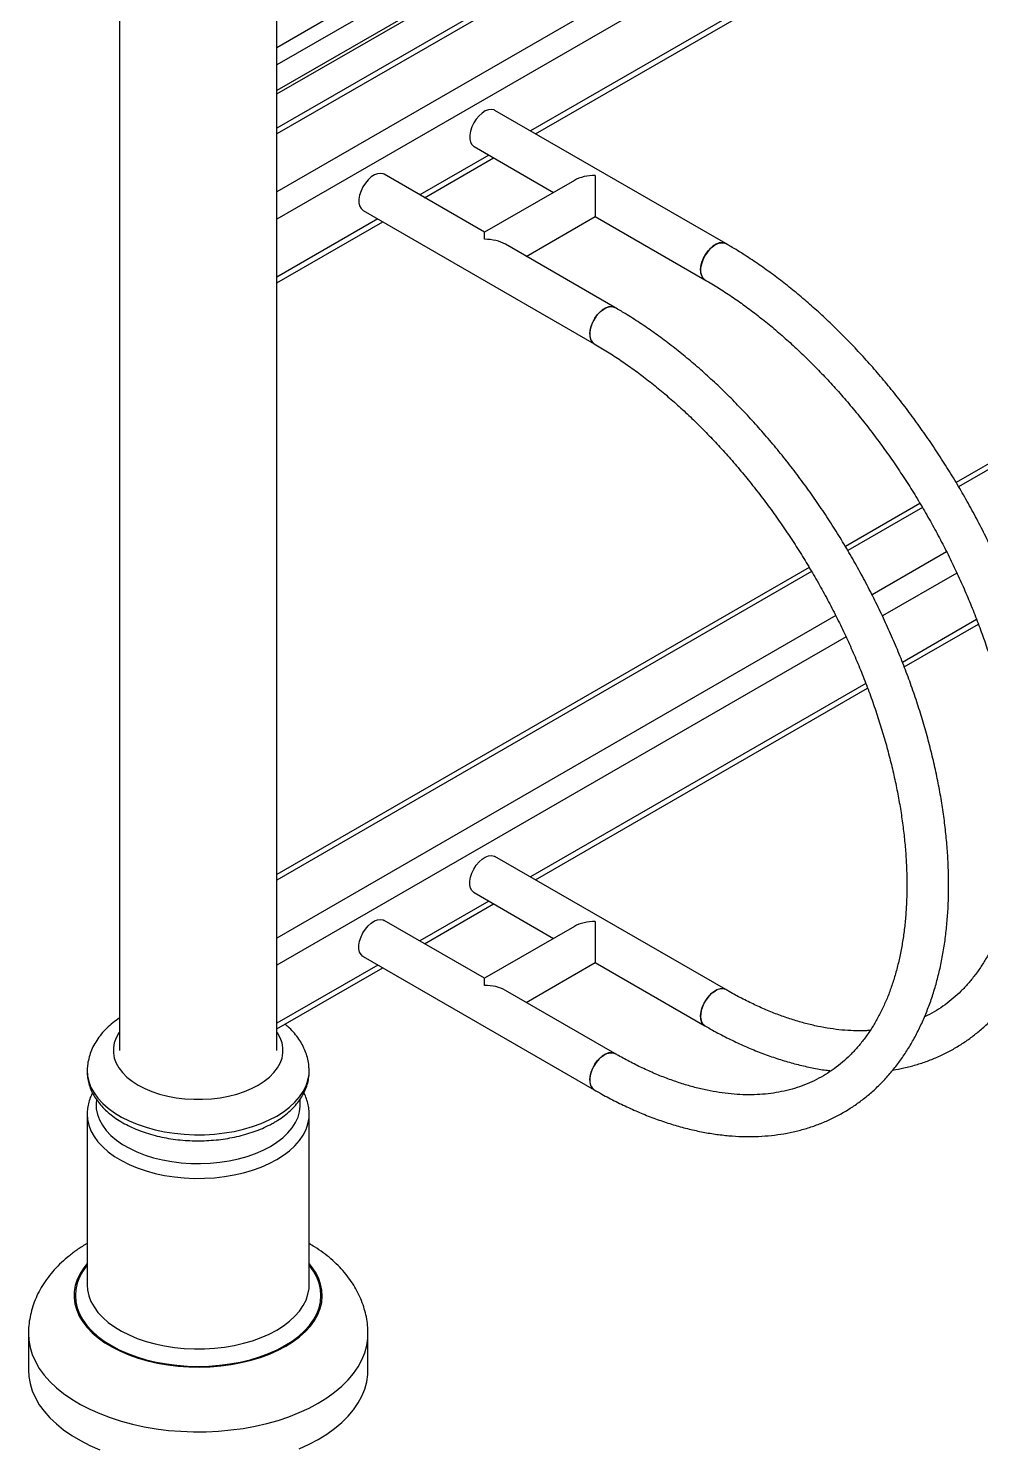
# Model space of a CAD drawing. Header units: millimetres. Extents: x 5333 to 11273, y -3184 to 1016.
# Drawn here: x 9149 to 9513, y -1781 to -1237 of the extents above; entities that cross this region are included whole.
import ezdxf

# ---------------------------------------------------------------- set-up
doc = ezdxf.new("R2010")
doc.units = ezdxf.units.MM

# ---------------------------------------------------------------- blocks, each defined once
blk = doc.blocks.new('izometria')
for p, q in [((-1462.25, 1944.14), (-2981.76, 1066.95)), ((-1462.25, 1934.35), (-2981.76, 1057.15)), ((-2981.76, 1055.8), (-1463.35, 1932.35)), ((-1479.08, 1910.13), (-2981.76, 1042.65)), ((-1477.85, 1908.68), (-2981.76, 1040.49)), ((-1458.62, 1897.58), (-2981.76, 1018.28)), ((-1451.02, 1891.51), (-2981.76, 1007.83)), ((-3042.06, 1280.45), (-3042.06, 689.45)), ((-2981.76, 689.45), (-2981.76, 1280.46)), ((-2589.57, 1212.03), (-2884.69, 1041.66)), ((-2882.82, 1040.58), (-2587.69, 1210.95)), ((-2958.17, 1087.1), (-2981.76, 1073.48)), ((-2424.46, 1078.59), (-2721.73, 906.98)), ((-2423.51, 1076.97), (-2720.78, 905.36)), ((-2809.92, 998.5), (-2898.31, 1049.52)), ((-2906.31, 1035.66), (-2875.89, 1018.1)), ((-2900.69, 1032.42), (-2927.12, 1017.17)), ((-2925.24, 1016.08), (-2898.82, 1031.34)), ((-2902.31, 1002.85), (-2940.74, 1025.03)), ((-2867.88, 1022.72), (-2902.31, 1002.85)), ((-2943.12, 1007.93), (-2981.76, 985.62)), ((-2981.76, 983.46), (-2941.24, 1006.85)), ((-2948.74, 1011.17), (-2860.35, 960.15)), ((-2886.31, 993.61), (-2859.88, 1008.86)), ((-2859.88, 1008.86), (-2817.92, 984.64)), ((-2852.35, 974), (-2894.31, 998.23)), ((-2735.59, 898.98), (-2764.16, 882.48)), ((-2734.64, 897.36), (-2763.21, 880.87)), ((-2725.41, 880.48), (-2753.95, 864)), ((-2778.01, 874.48), (-2981.76, 756.86)), ((-2777.06, 872.87), (-2981.76, 754.7)), ((-2721.47, 872.31), (-2749.98, 855.85)), ((-2767.84, 855.99), (-2981.76, 732.49)), ((-2713.89, 854.47), (-2742.29, 838.07)), ((-2741.6, 836.31), (-2713.22, 852.69)), ((-2763.89, 847.82), (-2981.76, 722.04)), ((-2756.31, 829.98), (-2884.69, 755.87)), ((-2882.82, 754.79), (-2755.65, 828.2)), ((-2809.92, 712.71), (-2898.31, 763.73)), ((-2900.69, 746.63), (-2927.12, 731.38)), ((-2925.24, 730.3), (-2898.82, 745.55)), ((-2906.31, 749.88), (-2875.89, 732.31)), ((-2902.31, 717.06), (-2940.74, 739.24)), ((-2867.88, 736.93), (-2902.31, 717.06)), ((-2948.74, 725.38), (-2860.35, 674.36)), ((-2886.31, 707.82), (-2859.88, 723.07)), ((-2859.88, 723.07), (-2817.92, 698.85)), ((-2943.12, 722.14), (-2981.76, 699.83)), ((-2981.76, 697.67), (-2941.24, 721.06)), ((-2852.35, 688.21), (-2894.31, 712.44)), ((-3054.41, 664.95), (-3054.41, 599.63)), ((-2969.41, 599.63), (-2969.41, 664.95)), ((-2969.41, 664.83), (-2969.41, 664.95)), ((-3054.41, 599.63), (-3054.41, 599.5)), ((-3076.91, 580.85), (-3076.91, 566.97)), ((-2946.91, 566.97), (-2946.91, 580.85))]:
    blk.add_line(p, q)
at = {"flags": 128}
for points in [[(-2898.31, 1049.52), (-2898.65, 1049.69), (-2899.66, 1049.89), (-2900.8, 1049.76), (-2902, 1049.29), (-2903.23, 1048.51), (-2904.4, 1047.45), (-2905.48, 1046.17), (-2906.42, 1044.71), (-2907.16, 1043.16), (-2907.67, 1041.58), (-2907.93, 1040.05), (-2907.93, 1038.64), (-2907.67, 1037.41), (-2907.16, 1036.43), (-2906.42, 1035.73), (-2906.31, 1035.66)], [(-2940.74, 1025.03), (-2941.07, 1025.19), (-2942.09, 1025.4), (-2943.22, 1025.27), (-2944.43, 1024.8), (-2945.65, 1024.02), (-2946.83, 1022.96), (-2947.91, 1021.67), (-2948.84, 1020.22), (-2949.58, 1018.67), (-2950.1, 1017.09), (-2950.36, 1015.56), (-2950.36, 1014.15), (-2950.1, 1012.92), (-2949.58, 1011.93), (-2948.84, 1011.24), (-2948.74, 1011.17)], [(-2859.88, 1024.63), (-2859.88, 1023.4), (-2859.88, 1022.01), (-2859.88, 1020.49), (-2859.88, 1018.91), (-2859.88, 1017.3), (-2859.88, 1015.71), (-2859.88, 1014.2), (-2859.88, 1012.8), (-2859.88, 1011.57), (-2859.88, 1010.53), (-2859.88, 1009.73), (-2859.88, 1009.18), (-2859.88, 1008.9), (-2859.88, 1008.86)], [(-2902.31, 1000.14), (-2902.31, 1001.23), (-2902.31, 1002.06), (-2902.31, 1002.6), (-2902.31, 1002.84), (-2902.31, 1002.85)], [(-2819.58, 988.3), (-2819.45, 989.78), (-2819.06, 991.35), (-2818.43, 992.92), (-2817.58, 994.43), (-2816.57, 995.81), (-2815.44, 996.99), (-2814.23, 997.91), (-2813.01, 998.54), (-2811.83, 998.84), (-2810.75, 998.81), (-2809.92, 998.49)], [(-2809.92, 998.5), (-2810.26, 998.66), (-2811.27, 998.87), (-2812.41, 998.74), (-2813.62, 998.27), (-2814.84, 997.49), (-2816.02, 996.43), (-2817.1, 995.14), (-2818.03, 993.69), (-2818.77, 992.14), (-2819.28, 990.56), (-2819.55, 989.03), (-2819.55, 987.61), (-2819.28, 986.39), (-2818.77, 985.4), (-2818.03, 984.7), (-2817.92, 984.64)], [(-2862.01, 963.81), (-2861.87, 965.29), (-2861.48, 966.85), (-2860.85, 968.43), (-2860.01, 969.94), (-2859, 971.32), (-2857.86, 972.5), (-2856.65, 973.42), (-2855.43, 974.05), (-2854.25, 974.35), (-2853.17, 974.31), (-2852.35, 974)], [(-2852.35, 974), (-2852.69, 974.17), (-2853.7, 974.38), (-2854.84, 974.24), (-2856.04, 973.77), (-2857.26, 972.99), (-2858.44, 971.93), (-2859.52, 970.65), (-2860.46, 969.2), (-2861.2, 967.64), (-2861.71, 966.07), (-2861.97, 964.53), (-2861.97, 963.12), (-2861.71, 961.89), (-2861.2, 960.91), (-2860.46, 960.21), (-2860.35, 960.15)], [(-2906.31, 749.88), (-2906.42, 749.94), (-2907.16, 750.64), (-2907.67, 751.62), (-2907.93, 752.85), (-2907.93, 754.26), (-2907.67, 755.79), (-2907.16, 757.37), (-2906.42, 758.92), (-2905.48, 760.38), (-2904.4, 761.66), (-2903.23, 762.72), (-2902, 763.5), (-2900.8, 763.97), (-2899.66, 764.1), (-2898.65, 763.9), (-2898.31, 763.73)], [(-2948.74, 725.38), (-2948.84, 725.45), (-2949.58, 726.15), (-2950.1, 727.13), (-2950.36, 728.36), (-2950.36, 729.77), (-2950.1, 731.3), (-2949.58, 732.88), (-2948.84, 734.43), (-2947.91, 735.89), (-2946.83, 737.17), (-2945.65, 738.23), (-2944.43, 739.01), (-2943.22, 739.48), (-2942.09, 739.61), (-2941.07, 739.4), (-2940.74, 739.24)], [(-2859.88, 738.84), (-2859.88, 737.61), (-2859.88, 736.22), (-2859.88, 734.7), (-2859.88, 733.12), (-2859.88, 731.51), (-2859.88, 729.92), (-2859.88, 728.41), (-2859.88, 727.01), (-2859.88, 725.78), (-2859.88, 724.74), (-2859.88, 723.94), (-2859.88, 723.39), (-2859.88, 723.11), (-2859.88, 723.07)], [(-2902.31, 714.35), (-2902.31, 715.44), (-2902.31, 716.27), (-2902.31, 716.81), (-2902.31, 717.05), (-2902.31, 717.06)], [(-2809.92, 712.71), (-2810.03, 712.77), (-2811.01, 713.06), (-2812.12, 713.01), (-2813.31, 712.63), (-2814.53, 711.92), (-2815.73, 710.93), (-2816.84, 709.69), (-2817.81, 708.27), (-2818.6, 706.74), (-2819.18, 705.16), (-2819.5, 703.61), (-2819.57, 702.16), (-2819.37, 700.88), (-2818.92, 699.83), (-2818.23, 699.06), (-2817.92, 698.85)], [(-2817.92, 698.85), (-2818.6, 699.41), (-2819.18, 700.33), (-2819.5, 701.5), (-2819.57, 702.87), (-2819.37, 704.38), (-2818.92, 705.95), (-2818.23, 707.52), (-2817.35, 709), (-2816.3, 710.34), (-2815.14, 711.46), (-2813.92, 712.31)], [(-3042.06, 696.47), (-3042.26, 696.17), (-3043.31, 694.3), (-3044.02, 692.38), (-3044.38, 690.43), (-3044.38, 688.46), (-3044.02, 686.51), (-3043.31, 684.59), (-3042.26, 682.72), (-3040.88, 680.93), (-3039.18, 679.22), (-3037.18, 677.64), (-3034.9, 676.18), (-3032.37, 674.86), (-3029.62, 673.71), (-3026.67, 672.72), (-3023.56, 671.93), (-3020.33, 671.32), (-3017, 670.91), (-3013.61, 670.7), (-3010.21, 670.7), (-3006.83, 670.91), (-3003.5, 671.32), (-3000.26, 671.93), (-2997.15, 672.72), (-2994.21, 673.71), (-2991.45, 674.86), (-2988.92, 676.18)], [(-2988.92, 676.18), (-2986.65, 677.64), (-2984.65, 679.22), (-2982.95, 680.93), (-2981.56, 682.72), (-2980.51, 684.59), (-2979.8, 686.51), (-2979.45, 688.46), (-2979.45, 690.43), (-2979.8, 692.38), (-2980.51, 694.3), (-2981.56, 696.17), (-2981.76, 696.47)], [(-2862.01, 678.02), (-2861.87, 679.5), (-2861.48, 681.06), (-2860.85, 682.64), (-2860.01, 684.15), (-2859, 685.53), (-2857.86, 686.71), (-2856.65, 687.63), (-2855.43, 688.26), (-2854.25, 688.56), (-2853.17, 688.53), (-2852.35, 688.21)], [(-2852.35, 688.21), (-2852.69, 688.38), (-2853.7, 688.59), (-2854.84, 688.45), (-2856.04, 687.99), (-2857.26, 687.2), (-2858.44, 686.15), (-2859.52, 684.86), (-2860.46, 683.41), (-2861.2, 681.86), (-2861.71, 680.28), (-2861.97, 678.75), (-2861.97, 677.33), (-2861.71, 676.11), (-2861.2, 675.12), (-2860.46, 674.42), (-2860.35, 674.36)], [(-3054.39, 682.41), (-3054.41, 681.92), (-3054.28, 679.69), (-3053.79, 677.47), (-3052.96, 675.29), (-3051.79, 673.16), (-3050.29, 671.11), (-3048.47, 669.13), (-3046.35, 667.27), (-3043.94, 665.52), (-3041.27, 663.9), (-3038.36, 662.44), (-3035.22, 661.13), (-3031.89, 659.99), (-3028.4, 659.03), (-3024.77, 658.26), (-3021.03, 657.68), (-3017.22, 657.3), (-3013.36, 657.12), (-3009.49, 657.15), (-3005.65, 657.38), (-3001.85, 657.81), (-2998.14, 658.43), (-2994.54, 659.25), (-2991.08, 660.26), (-2987.8, 661.44), (-2984.72, 662.79), (-2981.86, 664.29)], [(-2981.86, 664.29), (-2979.25, 665.94), (-2976.91, 667.72), (-2974.87, 669.62), (-2973.13, 671.61), (-2971.71, 673.69), (-2970.62, 675.83), (-2969.88, 678.03), (-2969.48, 680.25), (-2969.43, 682.44)], [(-2969.43, 682.44), (-2969.44, 682.48), (-2969.44, 682.57)], [(-3050.89, 670.49), (-3051.01, 669.18), (-3050.92, 667.03), (-3050.48, 664.9), (-3049.69, 662.8), (-3048.56, 660.75), (-3047.09, 658.78), (-3045.31, 656.89), (-3043.22, 655.11), (-3040.85, 653.45), (-3038.22, 651.94), (-3035.35, 650.57), (-3032.27, 649.36), (-3029, 648.33), (-3025.58, 647.49), (-3022.03, 646.83), (-3018.4, 646.38), (-3014.7, 646.12), (-3010.98, 646.07), (-3007.27, 646.22), (-3003.6, 646.58), (-3000, 647.14), (-2996.52, 647.89), (-2993.17, 648.83), (-2989.99, 649.94), (-2987.01, 651.23), (-2984.26, 652.68)], [(-2984.26, 652.68), (-2981.75, 654.27), (-2979.52, 655.99), (-2977.59, 657.82), (-2975.96, 659.75), (-2974.66, 661.77), (-2973.7, 663.84), (-2973.08, 665.96), (-2972.81, 668.1), (-2972.9, 670.25), (-2972.93, 670.43)], [(-3054.41, 664.94), (-3054.28, 663), (-3053.79, 660.78), (-3052.96, 658.6), (-3051.79, 656.47), (-3050.29, 654.41), (-3048.47, 652.44), (-3046.35, 650.57), (-3043.94, 648.83), (-3041.27, 647.21), (-3038.36, 645.74), (-3035.22, 644.43), (-3031.89, 643.3), (-3028.4, 642.34), (-3024.77, 641.57), (-3021.03, 640.99), (-3017.22, 640.61), (-3013.36, 640.43), (-3009.49, 640.46), (-3005.65, 640.68), (-3001.85, 641.11), (-2998.14, 641.74), (-2994.54, 642.56), (-2991.08, 643.56), (-2987.8, 644.75), (-2984.72, 646.1), (-2981.86, 647.6)], [(-2981.86, 647.6), (-2979.25, 649.25), (-2976.91, 651.03), (-2974.87, 652.93), (-2973.13, 654.92), (-2971.71, 657), (-2970.62, 659.14), (-2969.88, 661.33), (-2969.48, 663.55), (-2969.41, 664.83)], [(-3054.41, 607.79), (-3055.7, 606.17), (-3057.12, 603.96), (-3058.2, 601.69), (-3058.95, 599.37), (-3059.34, 597.02), (-3059.39, 594.66), (-3059.08, 592.31), (-3058.42, 589.98), (-3057.42, 587.69), (-3056.08, 585.46), (-3054.42, 583.31), (-3052.44, 581.24), (-3050.16, 579.28), (-3047.6, 577.45), (-3044.77, 575.74), (-3041.7, 574.18), (-3038.41, 572.79), (-3034.92, 571.55), (-3031.26, 570.5), (-3027.46, 569.63), (-3023.55, 568.96), (-3019.54, 568.48), (-3015.49, 568.2), (-3011.4, 568.12), (-3007.32, 568.25), (-3003.27, 568.58), (-2999.29, 569.11), (-2995.4, 569.83), (-2991.63, 570.75), (-2988.01, 571.85), (-2984.57, 573.12), (-2981.34, 574.56), (-2978.32, 576.15)], [(-3054.41, 607.13), (-3054.51, 607.01), (-3056.08, 604.82), (-3057.31, 602.57), (-3058.2, 600.26), (-3058.73, 597.91), (-3058.91, 595.54), (-3058.73, 593.18), (-3058.2, 590.83), (-3057.31, 588.52), (-3056.08, 586.26), (-3054.51, 584.08), (-3052.62, 581.98), (-3050.41, 579.98), (-3047.92, 578.1), (-3045.15, 576.36), (-3042.12, 574.76), (-3038.87, 573.32), (-3035.41, 572.05), (-3031.78, 570.95), (-3027.99, 570.05), (-3024.08, 569.34), (-3020.07, 568.82), (-3016.01, 568.52), (-3011.91, 568.41), (-3007.82, 568.52), (-3003.75, 568.82), (-2999.75, 569.34), (-2995.84, 570.05), (-2992.05, 570.95), (-2988.41, 572.05), (-2984.95, 573.32), (-2981.7, 574.76), (-2978.68, 576.36)], [(-2978.68, 576.36), (-2975.91, 578.1), (-2973.41, 579.98), (-2971.21, 581.98), (-2969.32, 584.08), (-2967.75, 586.26), (-2966.51, 588.52), (-2965.63, 590.83), (-2965.09, 593.18), (-2964.91, 595.54), (-2965.09, 597.91), (-2965.63, 600.26), (-2966.51, 602.57), (-2967.75, 604.82), (-2969.32, 607.01), (-2969.41, 607.13)], [(-2978.32, 576.15), (-2975.56, 577.89), (-2973.07, 579.76), (-2970.86, 581.75), (-2968.96, 583.84), (-2967.37, 586.01), (-2966.12, 588.26), (-2965.2, 590.56), (-2964.63, 592.89), (-2964.41, 595.25), (-2964.55, 597.61), (-2965.03, 599.95), (-2965.86, 602.26), (-2967.03, 604.52), (-2968.53, 606.72), (-2969.41, 607.79)], [(-3054.41, 599.5), (-3054.28, 597.67), (-3053.79, 595.46), (-3052.96, 593.28), (-3051.79, 591.15), (-3050.29, 589.09), (-3048.47, 587.12), (-3046.35, 585.25), (-3043.94, 583.5), (-3041.27, 581.89), (-3038.36, 580.42), (-3035.22, 579.11), (-3031.89, 577.97), (-3028.4, 577.01), (-3024.77, 576.24), (-3021.03, 575.66), (-3017.22, 575.28), (-3013.36, 575.11), (-3009.49, 575.13), (-3005.65, 575.36), (-3001.85, 575.79), (-2998.14, 576.42), (-2994.54, 577.24), (-2991.08, 578.24), (-2987.8, 579.42), (-2984.72, 580.77), (-2981.86, 582.28)], [(-2981.86, 582.28), (-2979.25, 583.93), (-2976.91, 585.71), (-2974.87, 587.6), (-2973.13, 589.6), (-2971.71, 591.67), (-2970.62, 593.82), (-2969.88, 596.01), (-2969.48, 598.23), (-2969.41, 599.63)], [(-3076.91, 580.83), (-3076.78, 578.42), (-3076.29, 575.66), (-3075.45, 572.93), (-3074.26, 570.24), (-3072.74, 567.62), (-3070.88, 565.06), (-3068.7, 562.59), (-3066.21, 560.22), (-3063.42, 557.96), (-3060.35, 555.82), (-3057.02, 553.83), (-3053.44, 551.98), (-3049.63, 550.29), (-3045.62, 548.76), (-3041.42, 547.41), (-3037.06, 546.25), (-3032.57, 545.27), (-3027.96, 544.48), (-3023.26, 543.9), (-3018.51, 543.52), (-3013.71, 543.34), (-3008.91, 543.36), (-3004.12, 543.59), (-2999.38, 544.03), (-2994.7, 544.66), (-2990.12, 545.49), (-2985.66, 546.52), (-2981.34, 547.73), (-2977.18, 549.13), (-2973.22, 550.69), (-2969.47, 552.43), (-2965.95, 554.31)], [(-2965.95, 554.31), (-2962.68, 556.35), (-2959.68, 558.51), (-2956.97, 560.8), (-2954.55, 563.2), (-2952.45, 565.69), (-2950.67, 568.27), (-2949.23, 570.91), (-2948.13, 573.61), (-2947.38, 576.35), (-2946.98, 579.11), (-2946.91, 580.85)], [(-3076.91, 566.97), (-3076.78, 564.54), (-3076.29, 561.78), (-3075.45, 559.05), (-3074.26, 556.36), (-3072.74, 553.73), (-3070.88, 551.18), (-3068.7, 548.71), (-3066.21, 546.34), (-3063.42, 544.08), (-3060.35, 541.94), (-3057.02, 539.95), (-3053.44, 538.1), (-3049.63, 536.41)], [(-2973.22, 536.81), (-2969.47, 538.55), (-2965.95, 540.43)], [(-2965.95, 540.43), (-2962.68, 542.46), (-2959.68, 544.63), (-2956.97, 546.92), (-2954.55, 549.32), (-2952.45, 551.81), (-2950.67, 554.39), (-2949.23, 557.03), (-2948.13, 559.73), (-2947.38, 562.47), (-2946.98, 565.23), (-2946.91, 566.97)]]:
    blk.add_lwpolyline(points, dxfattribs=at)
for centre, start, end in [((-2815.64, 987.88), 173.822, 234.8049), ((-2858.07, 963.38), 173.8211, 234.8057), ((-2811.59, 709.12), 65.1604, 126.179), ((-2858.07, 677.59), 173.8175, 234.8339)]:
    blk.add_arc(centre, 3.96, start, end)
for centre, start_param, end_param in [((-2859.88, 1018.1), 1.570796, 2.356113), ((-2902.31, 993.61), 0.785479, 1.570796), ((-2859.88, 732.31), 1.570796, 2.356113), ((-2902.31, 707.82), 0.785479, 1.570796)]:
    blk.add_ellipse(centre, major_axis=(11.31, 0), ratio=0.577382, start_param=start_param, end_param=end_param)
for points, knots in [([(-2745.95, 681.92), (-2744.53, 682.17), (-2741.54, 682.7), (-2737.12, 683.86), (-2732.7, 685.32), (-2728.42, 687.06), (-2724.29, 689.09), (-2720.33, 691.39), (-2716.53, 693.96), (-2712.9, 696.79), (-2709.45, 699.88), (-2706.18, 703.23), (-2703.1, 706.83), (-2700.2, 710.68), (-2697.51, 714.77), (-2695.02, 719.1), (-2692.73, 723.66), (-2690.66, 728.43), (-2688.81, 733.43), (-2687.17, 738.62), (-2685.77, 744.01), (-2684.59, 749.58), (-2683.64, 755.33), (-2682.92, 761.24), (-2682.43, 767.29), (-2682.18, 773.49), (-2682.16, 779.81), (-2682.37, 786.25), (-2682.81, 792.79), (-2683.48, 799.42), (-2684.37, 806.14), (-2685.49, 812.92), (-2686.84, 819.76), (-2688.4, 826.65), (-2690.17, 833.58), (-2692.16, 840.52), (-2694.36, 847.48), (-2696.76, 854.44), (-2699.36, 861.39), (-2702.16, 868.32), (-2705.14, 875.21), (-2708.31, 882.06), (-2711.67, 888.85), (-2715.19, 895.57), (-2718.89, 902.21), (-2722.74, 908.75), (-2726.75, 915.2), (-2730.91, 921.53), (-2735.21, 927.74), (-2739.65, 933.82), (-2744.21, 939.75), (-2748.89, 945.53), (-2753.68, 951.14), (-2758.58, 956.57), (-2763.57, 961.83), (-2768.66, 966.89), (-2773.82, 971.75), (-2779.05, 976.4), (-2784.35, 980.83), (-2789.7, 985.03), (-2795.1, 989), (-2800.54, 992.73), (-2805.48, 995.89), (-2808.62, 997.73), (-2809.92, 998.5)], [0, 0, 0, 0, 0.0144221, 0.0303176, 0.0461473, 0.0619213, 0.0776533, 0.0933594, 0.1090572, 0.124759, 0.1404825, 0.1562439, 0.1720567, 0.1879313, 0.2038742, 0.2198881, 0.2359722, 0.2521226, 0.268333, 0.2845958, 0.3009022, 0.3172437, 0.3336123, 0.3500002, 0.3664013, 0.38281, 0.399222, 0.4156331, 0.4320408, 0.4484434, 0.4648399, 0.4812295, 0.4976119, 0.5139871, 0.5303552, 0.5467167, 0.5630718, 0.5794211, 0.5957653, 0.612105, 0.6284408, 0.6447735, 0.6611037, 0.6774324, 0.69376, 0.7100874, 0.7264152, 0.7427441, 0.7590747, 0.7754079, 0.7917443, 0.8080847, 0.8244299, 0.8407804, 0.8571371, 0.8735006, 0.8898715, 0.9062502, 0.9226372, 0.9390328, 0.955437, 0.9718497, 0.9882702, 1, 1, 1, 1]), ([(-2817.92, 984.64), (-2817.04, 984.13), (-2814.49, 982.63), (-2810.26, 979.97), (-2805.23, 976.56), (-2800.21, 972.91), (-2795.21, 969.03), (-2790.24, 964.91), (-2785.32, 960.58), (-2780.45, 956.03), (-2775.64, 951.27), (-2770.9, 946.32), (-2766.24, 941.18), (-2761.67, 935.86), (-2757.2, 930.38), (-2752.84, 924.74), (-2748.59, 918.95), (-2744.47, 913.02), (-2740.48, 906.97), (-2736.64, 900.81), (-2732.94, 894.55), (-2729.4, 888.2), (-2726.02, 881.78), (-2722.81, 875.29), (-2719.78, 868.74), (-2716.93, 862.17), (-2714.26, 855.56), (-2711.79, 848.94), (-2709.51, 842.33), (-2707.43, 835.72), (-2705.55, 829.15), (-2703.88, 822.61), (-2702.42, 816.13), (-2701.17, 809.71), (-2700.14, 803.37), (-2699.32, 797.12), (-2698.72, 790.97), (-2698.33, 784.93), (-2698.15, 779.03), (-2698.19, 773.26), (-2698.45, 767.63), (-2698.91, 762.17), (-2699.59, 756.88), (-2700.46, 751.77), (-2701.55, 746.84), (-2702.83, 742.11), (-2704.31, 737.58), (-2705.98, 733.27), (-2707.84, 729.16), (-2709.88, 725.28), (-2712.11, 721.63), (-2714.53, 718.2), (-2717.12, 715.01), (-2719.89, 712.05), (-2722.84, 709.34), (-2725.97, 706.87), (-2729.28, 704.68), (-2731.92, 703.15), (-2733.5, 702.43), (-2733.87, 702.27)], [0, 0, 0, 0, 0.009313, 0.02708, 0.044855, 0.062637, 0.080428, 0.098228, 0.116038, 0.133857, 0.151684, 0.169521, 0.187365, 0.205216, 0.223073, 0.240936, 0.258804, 0.276676, 0.294551, 0.312428, 0.330306, 0.348184, 0.366062, 0.383938, 0.401812, 0.419682, 0.437548, 0.455408, 0.473262, 0.491109, 0.508949, 0.52678, 0.544602, 0.562413, 0.580215, 0.598006, 0.615786, 0.633555, 0.651315, 0.669066, 0.68681, 0.704549, 0.722287, 0.740028, 0.757777, 0.775541, 0.79333, 0.811155, 0.829029, 0.846968, 0.864989, 0.883108, 0.901341, 0.919702, 0.938194, 0.956813, 0.975538, 0.994337, 1, 1, 1, 1]), ([(-2860.35, 674.36), (-2859.38, 673.81), (-2856.58, 672.21), (-2851.95, 669.78), (-2846.45, 667.15), (-2840.96, 664.79), (-2835.48, 662.72), (-2830.04, 660.93), (-2824.64, 659.44), (-2819.28, 658.23), (-2813.99, 657.33), (-2808.77, 656.72), (-2803.63, 656.41), (-2798.59, 656.41), (-2793.65, 656.7), (-2788.82, 657.3), (-2784.12, 658.18), (-2779.55, 659.36), (-2775.12, 660.82), (-2770.84, 662.57), (-2766.72, 664.6), (-2762.75, 666.9), (-2758.95, 669.47), (-2755.33, 672.3), (-2751.88, 675.39), (-2748.61, 678.74), (-2745.52, 682.34), (-2742.63, 686.19), (-2739.94, 690.28), (-2737.44, 694.61), (-2735.16, 699.16), (-2733.09, 703.94), (-2731.23, 708.93), (-2729.6, 714.13), (-2728.19, 719.52), (-2727.01, 725.09), (-2726.06, 730.84), (-2725.35, 736.74), (-2724.86, 742.8), (-2724.61, 748.99), (-2724.59, 755.32), (-2724.8, 761.75), (-2725.24, 768.29), (-2725.9, 774.93), (-2726.8, 781.64), (-2727.92, 788.43), (-2729.26, 795.27), (-2730.82, 802.16), (-2732.6, 809.08), (-2734.59, 816.03), (-2736.78, 822.99), (-2739.18, 829.95), (-2741.79, 836.9), (-2744.58, 843.83), (-2747.57, 850.72), (-2750.74, 857.57), (-2754.09, 864.35), (-2757.62, 871.07), (-2761.31, 877.71), (-2765.17, 884.26), (-2769.18, 890.71), (-2773.34, 897.04), (-2777.64, 903.25), (-2782.07, 909.33), (-2786.63, 915.26), (-2791.32, 921.03), (-2796.11, 926.64), (-2801.01, 932.08), (-2806, 937.33), (-2811.08, 942.4), (-2816.24, 947.25), (-2821.48, 951.9), (-2826.78, 956.33), (-2832.13, 960.54), (-2837.53, 964.51), (-2842.96, 968.24), (-2847.91, 971.39), (-2851.04, 973.24), (-2852.35, 974)], [0, 0, 0, 0, 0.007103, 0.020545, 0.033992, 0.047438, 0.060878, 0.074309, 0.087726, 0.101121, 0.114488, 0.12782, 0.141109, 0.154347, 0.16753, 0.180654, 0.193717, 0.20672, 0.21967, 0.232575, 0.245445, 0.258294, 0.271136, 0.283981, 0.296844, 0.309738, 0.322675, 0.335661, 0.348704, 0.361805, 0.374963, 0.388175, 0.401436, 0.414741, 0.428081, 0.441449, 0.45484, 0.468247, 0.481664, 0.495088, 0.508514, 0.52194, 0.535363, 0.548782, 0.562195, 0.575603, 0.589005, 0.602402, 0.615792, 0.629177, 0.642557, 0.655932, 0.669303, 0.68267, 0.696034, 0.709396, 0.722755, 0.736113, 0.749471, 0.762828, 0.776185, 0.789544, 0.802903, 0.816265, 0.82963, 0.842998, 0.856369, 0.869745, 0.883126, 0.896513, 0.909906, 0.923305, 0.936711, 0.950124, 0.963544, 0.976971, 0.990404, 1, 1, 1, 1]), ([(-2860.35, 960.15), (-2859.47, 959.63), (-2856.92, 958.14), (-2852.68, 955.47), (-2847.65, 952.07), (-2842.63, 948.42), (-2837.64, 944.54), (-2832.67, 940.42), (-2827.75, 936.09), (-2822.87, 931.54), (-2818.06, 926.78), (-2813.32, 921.83), (-2808.66, 916.69), (-2804.09, 911.37), (-2799.62, 905.89), (-2795.26, 900.24), (-2791.02, 894.46), (-2786.9, 888.53), (-2782.91, 882.48), (-2779.07, 876.32), (-2775.37, 870.06), (-2771.83, 863.71), (-2768.45, 857.28), (-2765.24, 850.79), (-2762.21, 844.25), (-2759.35, 837.67), (-2756.69, 831.07), (-2754.21, 824.45), (-2751.93, 817.84), (-2749.85, 811.23), (-2747.98, 804.66), (-2746.31, 798.12), (-2744.85, 791.64), (-2743.6, 785.22), (-2742.57, 778.87), (-2741.75, 772.62), (-2741.14, 766.48), (-2740.75, 760.44), (-2740.58, 754.53), (-2740.62, 748.76), (-2740.87, 743.14), (-2741.34, 737.68), (-2742.01, 732.39), (-2742.89, 727.27), (-2743.97, 722.35), (-2745.26, 717.62), (-2746.73, 713.09), (-2748.4, 708.77), (-2750.26, 704.67), (-2752.31, 700.79), (-2754.54, 697.13), (-2756.95, 693.71), (-2759.55, 690.51), (-2762.32, 687.56), (-2765.27, 684.85), (-2768.4, 682.38), (-2771.7, 680.18), (-2775.17, 678.23), (-2778.81, 676.56), (-2782.59, 675.17), (-2786.51, 674.05), (-2790.56, 673.22), (-2794.73, 672.67), (-2799, 672.41), (-2803.38, 672.42), (-2807.86, 672.71), (-2812.42, 673.27), (-2817.07, 674.12), (-2821.8, 675.23), (-2826.59, 676.62), (-2831.44, 678.28), (-2836.35, 680.2), (-2841.3, 682.4), (-2846.2, 684.81), (-2849.89, 686.8), (-2851.91, 687.96), (-2852.35, 688.21)], [0, 0, 0, 0, 0.007128, 0.020725, 0.034329, 0.047938, 0.061555, 0.075178, 0.088808, 0.102445, 0.116089, 0.12974, 0.143397, 0.157059, 0.170726, 0.184397, 0.198072, 0.21175, 0.22543, 0.239112, 0.252795, 0.266478, 0.28016, 0.293842, 0.307521, 0.321197, 0.334871, 0.34854, 0.362204, 0.375863, 0.389517, 0.403163, 0.416803, 0.430435, 0.444059, 0.457675, 0.471283, 0.484882, 0.498474, 0.51206, 0.52564, 0.539216, 0.552792, 0.56637, 0.579953, 0.593549, 0.607164, 0.620806, 0.634486, 0.648215, 0.662007, 0.675874, 0.689829, 0.70388, 0.718033, 0.732283, 0.746614, 0.761001, 0.775408, 0.789784, 0.804098, 0.818326, 0.832456, 0.846487, 0.860424, 0.87428, 0.888065, 0.901794, 0.915479, 0.929131, 0.942758, 0.95637, 0.969972, 0.983569, 0.996441, 1, 1, 1, 1]), ([(-2754.65, 697.07), (-2755.3, 697.02), (-2757.36, 696.87), (-2760.96, 696.92), (-2765.43, 697.2), (-2770, 697.77), (-2774.65, 698.61), (-2779.37, 699.72), (-2784.16, 701.11), (-2789.02, 702.77), (-2793.92, 704.7), (-2798.88, 706.89), (-2803.77, 709.3), (-2807.46, 711.3), (-2809.48, 712.46), (-2809.92, 712.71)], [0, 0, 0, 0, 0.040297, 0.12743, 0.214047, 0.300229, 0.386057, 0.471609, 0.556953, 0.642148, 0.727242, 0.812275, 0.897277, 0.977749, 1, 1, 1, 1]), ([(-3042.06, 701.86), (-3042.92, 701.26), (-3044.66, 700.04), (-3046.98, 697.96), (-3049.06, 695.71), (-3050.81, 693.31), (-3052.23, 690.81), (-3053.3, 688.25), (-3054, 685.64), (-3054.35, 683.69), (-3054.36, 682.61), (-3054.36, 682.41)], [0, 0, 0, 0, 0.1248995, 0.2545575, 0.3823941, 0.507421, 0.6290055, 0.7470296, 0.8618197, 0.9740134, 1, 1, 1, 1]), ([(-2969.47, 682.45), (-2969.5, 683.04), (-2969.59, 684.48), (-2970.08, 686.74), (-2970.88, 689.18), (-2971.99, 691.55), (-2973.37, 693.84), (-2975.05, 696.02), (-2976.8, 697.92), (-2978.08, 699.01), (-2978.62, 699.48)], [0, 0, 0, 0, 0.090097, 0.220157, 0.350671, 0.482662, 0.617062, 0.75462, 0.895788, 1, 1, 1, 1]), ([(-2817.92, 698.85), (-2816.95, 698.3), (-2814.16, 696.71), (-2809.52, 694.27), (-2804.02, 691.64), (-2798.53, 689.29), (-2793.06, 687.21), (-2787.62, 685.43), (-2782.21, 683.93), (-2776.86, 682.74), (-2772.65, 681.97), (-2770.26, 681.71), (-2769.6, 681.64)], [0, 0, 0, 0, 0.059436, 0.171913, 0.284428, 0.396932, 0.509395, 0.621779, 0.734041, 0.846126, 0.957976, 1, 1, 1, 1]), ([(-3054.36, 682.4), (-3054.39, 681.86), (-3054.45, 680.53), (-3054.2, 678.42), (-3053.65, 676.12), (-3052.78, 673.86), (-3051.62, 671.67), (-3050.16, 669.56), (-3048.41, 667.53), (-3046.38, 665.6), (-3044.08, 663.79), (-3041.52, 662.12), (-3038.74, 660.6), (-3035.76, 659.24), (-3032.61, 658.05), (-3029.31, 657.04), (-3025.89, 656.21), (-3022.37, 655.57), (-3018.77, 655.11), (-3015.13, 654.85), (-3011.47, 654.78), (-3007.81, 654.9), (-3004.18, 655.21), (-3000.6, 655.71), (-2997.11, 656.39), (-2993.71, 657.27), (-2990.44, 658.32), (-2987.32, 659.55), (-2984.82, 660.74), (-2983.4, 661.54), (-2982.89, 661.82)], [0, 0, 0, 0, 0.023595, 0.057599, 0.091586, 0.125813, 0.16051, 0.195828, 0.231819, 0.268429, 0.305527, 0.342946, 0.38053, 0.418152, 0.455733, 0.493244, 0.530679, 0.568043, 0.605349, 0.642615, 0.679863, 0.71711, 0.754374, 0.791676, 0.829035, 0.866473, 0.90401, 0.94166, 0.979432, 1, 1, 1, 1]), ([(-2982.89, 661.82), (-2982.41, 662.11), (-2981.03, 662.93), (-2978.91, 664.41), (-2976.64, 666.31), (-2974.65, 668.36), (-2972.95, 670.52), (-2971.57, 672.78), (-2970.52, 675.11), (-2969.8, 677.48), (-2969.44, 679.86), (-2969.34, 681.58), (-2969.45, 682.48), (-2969.46, 682.6)], [0, 0, 0, 0, 0.057155, 0.16438, 0.271648, 0.378415, 0.484143, 0.588265, 0.690364, 0.790325, 0.888399, 0.985136, 1, 1, 1, 1]), ([(-3052.36, 673.18), (-3052.66, 672.57), (-3053.33, 671.21), (-3053.97, 669.01), (-3054.37, 666.86), (-3054.38, 665.5), (-3054.38, 664.94)], [0, 0, 0, 0, 0.233789, 0.51995, 0.800829, 1, 1, 1, 1]), ([(-2969.45, 664.8), (-2969.44, 665.12), (-2969.4, 666.21), (-2969.65, 668.08), (-2970.23, 670.37), (-2970.85, 672.07), (-2971.35, 672.98), (-2971.46, 673.17)], [0, 0, 0, 0, 0.109567, 0.380901, 0.652215, 0.925516, 1, 1, 1, 1]), ([(-3054.41, 615.44), (-3054.72, 615.27), (-3056.26, 614.41), (-3058.82, 612.67), (-3062.05, 610.21), (-3065, 607.55), (-3067.66, 604.73), (-3070, 601.76), (-3072, 598.68), (-3073.67, 595.51), (-3074.99, 592.28), (-3075.97, 589), (-3076.6, 585.71), (-3076.91, 582.98), (-3076.88, 581.35), (-3076.87, 580.83)], [0, 0, 0, 0, 0.023008, 0.115172, 0.206992, 0.29798, 0.38762, 0.475491, 0.561338, 0.645103, 0.726901, 0.806961, 0.885591, 0.963124, 1, 1, 1, 1]), ([(-2946.94, 580.85), (-2946.95, 581.66), (-2946.96, 583.57), (-2947.35, 586.53), (-2948.04, 589.72), (-2949.04, 592.83), (-2950.33, 595.87), (-2951.91, 598.82), (-2953.78, 601.68), (-2955.93, 604.44), (-2958.36, 607.09), (-2961.07, 609.61), (-2964.07, 611.99), (-2966.85, 613.95), (-2968.71, 615.02), (-2969.41, 615.43)], [0, 0, 0, 0, 0.057543, 0.13393, 0.210265, 0.286915, 0.364243, 0.442598, 0.522302, 0.60362, 0.686731, 0.771685, 0.858384, 0.946574, 1, 1, 1, 1])]:
    blk.add_open_spline(points, degree=3, knots=knots)

msp = doc.modelspace()

# ---------------------------------------------------------------- block references
msp.add_blockref('izometria', (12225.79, -2318.12))

doc.saveas('drawing.dxf')
